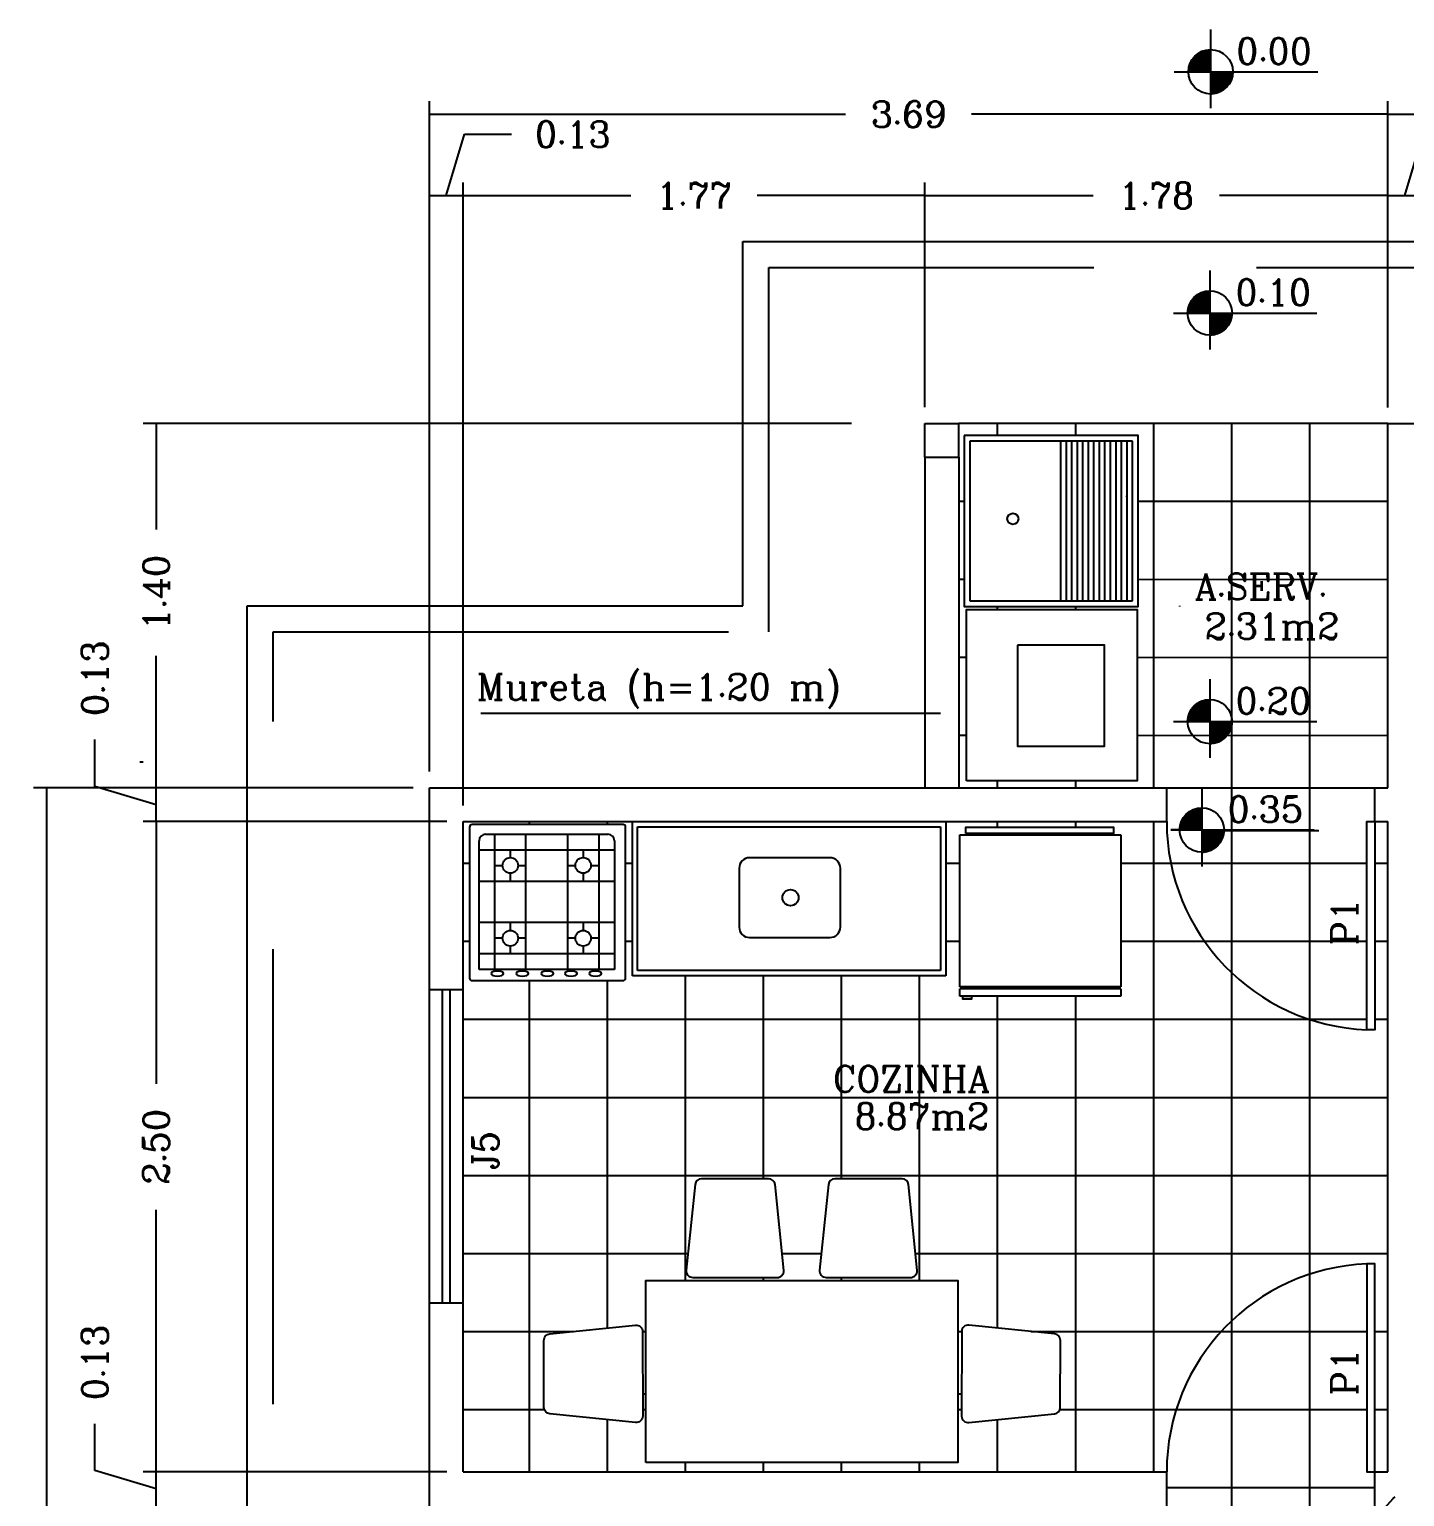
# Model space of a CAD drawing. Extents: x -29 to 75, y 16 to 65.
# Drawn here: x -29.05 to -23.76, y 59.02 to 64.66 of the extents above; entities that cross this region are included whole.
import ezdxf
from ezdxf.enums import TextEntityAlignment as Align

# ---------------------------------------------------------------- set-up
doc = ezdxf.new("R2010")
doc.units = 0
doc.header["$MEASUREMENT"] = 0
doc.linetypes.add('DASHED2', pattern=[0.375, 0.25, -0.125])
doc.layers.get('0').update_dxf_attribs({"linetype": 'CONTINUOUS'})
doc.layers.get('DEFPOINTS').update_dxf_attribs({"linetype": 'CONTINUOUS'})
for name, color, linetype in [('AREA', 244, 'CONTINUOUS'), ('DIM', 244, 'CONTINUOUS'), ('EQUIPAMENTO', 1, 'CONTINUOUS'), ('JANELA', 5, 'CONTINUOUS'), ('PAREDE', 7, 'CONTINUOUS'), ('PISO', 30, 'CONTINUOUS'), ('PORTA', 1, 'CONTINUOUS'), ('PORTA2', 30, 'CONTINUOUS'), ('TELHA', 1, 'CONTINUOUS'), ('TEXTO', 244, 'CONTINUOUS'), ('VISTAL', 30, 'CONTINUOUS'), ('VISTAP', 244, 'CONTINUOUS')]:
    doc.layers.add(name, color=color, linetype=linetype)
doc.styles.add('ROMANC', font='romanc.shx', dxfattribs={"height": 0.1})
doc.dimstyles.new('ROMANC', dxfattribs={"dimtxt": 0.1, "dimasz": 0.18, "dimexe": 0.05, "dimexo": 0.0625, "dimgap": 0.09, "dimtad": 0, "dimzin": 0, "dimdsep": 46, "dimtxsty": 'ROMANC', "dimblk1": 'NONE', "dimblk2": 'NONE', "dimsah": 1, "dimcen": 0.09, "dimclrd": 244, "dimclre": 244, "dimclrt": 244, "dimadec": 0, "dimazin": 0, "dimtfac": 1, "dimtdec": 4, "dimtofl": 0, "dimtmove": 0, "dimatfit": 3, "dimldrblk": 'NONE', "dimfxl": 1, "dimtolj": 1, "dimtzin": 0, "dimarcsym": 0})

# ---------------------------------------------------------------- blocks, each defined once
blk = doc.blocks.new('*D131')
at = {"color": 244, "linetype": 'ByBlock'}
for p, q in [((21.481, 34.3622), (20.021, 34.3622)), ((20.071, 34.3622), (20.071, 31.0946)), ((20.071, 27.3422), (20.071, 30.6098)), ((21.481, 27.3422), (20.021, 27.3422))]:
    blk.add_line(p, q, dxfattribs=at)
at = {"layer": 'DEFPOINTS', "color": 0, "linetype": 'ByBlock'}
for p in [(20.071, 34.3622), (21.5435, 34.3622), (21.5435, 27.3422)]:
    blk.add_point(p, dxfattribs=at)
at = {"color": 244, "linetype": 'ByBlock', "insert": (20.071, 30.8522), "char_height": 0.1, "attachment_point": 5, "rotation": 90, "style": 'ROMANC'}
blk.add_mtext('\\A1;7.02', dxfattribs=at)
blk = doc.blocks.new('_NONE')
at = {"color": 0, "linetype": 'ByBlock'}
blk.add_circle((0, 0), 0.25, dxfattribs=at)
blk = doc.blocks.new('*D108')
at = {"color": 244, "linetype": 'ByBlock'}
for p, q in [((25.2935, 36.6394), (25.364, 36.8744)), ((25.364, 36.8744), (25.544, 36.8744)), ((25.3585, 35.6947), (25.3585, 36.6894)), ((25.2285, 36.6394), (25.2285, 36.6394)), ((25.2285, 36.6394), (25.3585, 36.6394)), ((25.3585, 36.6394), (25.7185, 36.6394))]:
    blk.add_line(p, q, dxfattribs=at)
at = {"layer": 'DEFPOINTS', "color": 0, "linetype": 'ByBlock'}
for p in [(25.3585, 36.6394), (25.2285, 35.7622), (25.3585, 35.6322)]:
    blk.add_point(p, dxfattribs=at)
at = {"color": 244, "linetype": 'ByBlock', "insert": (25.634, 36.8744), "char_height": 0.1, "attachment_point": 4, "style": 'ROMANC'}
blk.add_mtext('\\A1;0.13', dxfattribs=at)
blk = doc.blocks.new('*D104')
at = {"color": 244, "linetype": 'ByBlock'}
for p, q in [((25.2285, 36.9511), (26.9055, 36.9511)), ((29.0435, 36.9511), (27.3664, 36.9511)), ((29.0435, 36.1312), (29.0435, 37.0011))]:
    blk.add_line(p, q, dxfattribs=at)
at = {"layer": 'DEFPOINTS', "color": 0, "linetype": 'ByBlock'}
for p in [(29.0435, 36.9511), (25.2285, 36.0687), (29.0435, 36.0687)]:
    blk.add_point(p, dxfattribs=at)
at = {"color": 244, "linetype": 'ByBlock', "insert": (27.136, 36.9511), "char_height": 0.1, "attachment_point": 5, "style": 'ROMANC'}
blk.add_mtext('\\A1;3.81', dxfattribs=at)
blk = doc.blocks.new('*D112')
at = {"color": 244, "linetype": 'ByBlock'}
for p, q in [((20.4928, 34.3622), (20.4928, 34.7222)), ((20.2578, 34.3677), (20.2578, 34.5477)), ((20.4928, 34.2972), (20.2578, 34.3677)), ((21.481, 34.3622), (20.4428, 34.3622)), ((20.4928, 34.2322), (20.4928, 34.3622)), ((20.4928, 34.2322), (20.4928, 34.2322))]:
    blk.add_line(p, q, dxfattribs=at)
at = {"layer": 'DEFPOINTS', "color": 0, "linetype": 'ByBlock'}
for p in [(20.4928, 34.3622), (21.5435, 34.3622), (21.6735, 34.2322)]:
    blk.add_point(p, dxfattribs=at)
at = {"color": 244, "linetype": 'ByBlock', "insert": (20.2578, 34.6377), "char_height": 0.1, "attachment_point": 4, "rotation": 90, "style": 'ROMANC'}
blk.add_mtext('\\A1;0.13', dxfattribs=at)
blk = doc.blocks.new('*D110')
at = {"color": 244, "linetype": 'ByBlock'}
for p, q in [((21.6085, 36.6394), (21.679, 36.8744)), ((21.679, 36.8744), (21.859, 36.8744)), ((21.5435, 34.4247), (21.5435, 36.6894)), ((21.6735, 34.2947), (21.6735, 36.6894)), ((21.5435, 36.6394), (21.5435, 36.6394)), ((21.5435, 36.6394), (21.6735, 36.6394)), ((21.6735, 36.6394), (22.0335, 36.6394))]:
    blk.add_line(p, q, dxfattribs=at)
at = {"layer": 'DEFPOINTS', "color": 0, "linetype": 'ByBlock'}
for p in [(21.6735, 36.6394), (21.5435, 34.3622), (21.6735, 34.2322)]:
    blk.add_point(p, dxfattribs=at)
at = {"color": 244, "linetype": 'ByBlock', "insert": (21.949, 36.8744), "char_height": 0.1, "attachment_point": 4, "style": 'ROMANC'}
blk.add_mtext('\\A1;0.13', dxfattribs=at)
blk = doc.blocks.new('*D109')
at = {"color": 244, "linetype": 'ByBlock'}
for p, q in [((23.4488, 35.8257), (23.4488, 36.6894)), ((21.6735, 36.6394), (22.3187, 36.6394)), ((23.4488, 36.6394), (22.8035, 36.6394))]:
    blk.add_line(p, q, dxfattribs=at)
at = {"layer": 'DEFPOINTS', "color": 0, "linetype": 'ByBlock'}
for p in [(23.4488, 36.6394), (23.4488, 35.7632), (21.6735, 34.2322)]:
    blk.add_point(p, dxfattribs=at)
at = {"color": 244, "linetype": 'ByBlock', "insert": (22.5611, 36.6394), "char_height": 0.1, "attachment_point": 5, "style": 'ROMANC'}
blk.add_mtext('\\A1;{1.77}', dxfattribs=at)
blk = doc.blocks.new('*D96')
at = {"color": 244, "linetype": 'ByBlock'}
for p, q in [((21.611, 34.2322), (20.4428, 34.2322)), ((20.4928, 34.2322), (20.4928, 33.2245)), ((20.4928, 31.7321), (20.4928, 32.7398))]:
    blk.add_line(p, q, dxfattribs=at)
at = {"layer": 'DEFPOINTS', "color": 0, "linetype": 'ByBlock'}
for p in [(20.4928, 34.2322), (21.6735, 34.2322), (21.6735, 31.7321)]:
    blk.add_point(p, dxfattribs=at)
at = {"color": 244, "linetype": 'ByBlock', "insert": (20.4928, 32.9821), "char_height": 0.1, "attachment_point": 5, "rotation": 90, "style": 'ROMANC'}
blk.add_mtext('\\A1;2.50', dxfattribs=at)
blk = doc.blocks.new('*D99')
at = {"color": 244, "linetype": 'ByBlock'}
for p, q in [((20.4928, 31.7321), (20.4928, 32.0921)), ((20.2578, 31.7376), (20.2578, 31.9176)), ((20.4928, 31.6671), (20.2578, 31.7376)), ((21.611, 31.7321), (20.4428, 31.7321)), ((20.4928, 31.6021), (20.4928, 31.7321)), ((20.4928, 31.6021), (20.4928, 31.6021))]:
    blk.add_line(p, q, dxfattribs=at)
at = {"layer": 'DEFPOINTS', "color": 0, "linetype": 'ByBlock'}
for p in [(20.4928, 31.7321), (21.6735, 31.7321), (21.6735, 31.6021)]:
    blk.add_point(p, dxfattribs=at)
at = {"color": 244, "linetype": 'ByBlock', "insert": (20.2578, 32.0076), "char_height": 0.1, "attachment_point": 4, "rotation": 90, "style": 'ROMANC'}
blk.add_mtext('\\A1;0.13', dxfattribs=at)
blk = doc.blocks.new('*X0')
at = {"color": 0, "linetype": 'Continuous'}
for p, q in [((217.2096, -877.8211), (217.2942, -877.7365)), ((217.2096, -877.8193), (217.2924, -877.7365)), ((217.2097, -877.8174), (217.2906, -877.7366)), ((217.2098, -877.8156), (217.2887, -877.7367)), ((217.21, -877.8136), (217.2867, -877.7369)), ((217.2102, -877.8116), (217.2848, -877.7371)), ((217.2105, -877.8219), (217.295, -877.7374)), ((217.2105, -877.8096), (217.2827, -877.7374)), ((217.2108, -877.8075), (217.2806, -877.7377)), ((217.2112, -877.8053), (217.2785, -877.7381)), ((217.2117, -877.8031), (217.2762, -877.7386)), ((217.2122, -877.8008), (217.2739, -877.7391)), ((217.2123, -877.8219), (217.295, -877.7392)), ((217.2129, -877.7983), (217.2715, -877.7398)), ((217.2137, -877.7958), (217.2689, -877.7405)), ((217.2141, -877.8219), (217.295, -877.741)), ((217.2146, -877.7931), (217.2662, -877.7415)), ((217.2157, -877.7903), (217.2634, -877.7425)), ((217.2158, -877.8219), (217.295, -877.7427)), ((217.2169, -877.7872), (217.2603, -877.7438)), ((217.2176, -877.8219), (217.295, -877.7445)), ((217.2185, -877.7839), (217.257, -877.7454)), ((217.2194, -877.8219), (217.295, -877.7463)), ((217.2205, -877.7801), (217.2533, -877.7474)), ((217.2211, -877.8219), (217.295, -877.748)), ((217.2229, -877.8219), (217.295, -877.7498)), ((217.2231, -877.7757), (217.2488, -877.75)), ((217.2247, -877.8219), (217.295, -877.7516)), ((217.2265, -877.8219), (217.295, -877.7533)), ((217.2274, -877.7697), (217.2428, -877.7542)), ((217.2282, -877.8219), (217.295, -877.7551)), ((217.23, -877.8219), (217.295, -877.7569)), ((217.2318, -877.8219), (217.295, -877.7586)), ((217.2335, -877.8219), (217.295, -877.7604)), ((217.2353, -877.8219), (217.295, -877.7622)), ((217.2371, -877.8219), (217.295, -877.7639)), ((217.2388, -877.8219), (217.295, -877.7657)), ((217.2406, -877.8219), (217.295, -877.7675)), ((217.2424, -877.8219), (217.295, -877.7692)), ((217.2441, -877.8219), (217.295, -877.771)), ((217.2459, -877.8219), (217.295, -877.7728)), ((217.2477, -877.8219), (217.295, -877.7745)), ((217.2494, -877.8219), (217.295, -877.7763)), ((217.2512, -877.8219), (217.295, -877.7781)), ((217.253, -877.8219), (217.295, -877.7798)), ((217.2547, -877.8219), (217.295, -877.7816)), ((217.2565, -877.8219), (217.295, -877.7834)), ((217.2583, -877.8219), (217.295, -877.7851)), ((217.26, -877.8219), (217.295, -877.7869)), ((217.2618, -877.8219), (217.295, -877.7887)), ((217.2636, -877.8219), (217.295, -877.7905)), ((217.2653, -877.8219), (217.295, -877.7922)), ((217.2671, -877.8219), (217.295, -877.794)), ((217.2689, -877.8219), (217.295, -877.7958)), ((217.2706, -877.8219), (217.295, -877.7975)), ((217.2724, -877.8219), (217.295, -877.7993)), ((217.2742, -877.8219), (217.295, -877.8011)), ((217.276, -877.8219), (217.295, -877.8028)), ((217.2777, -877.8219), (217.295, -877.8046)), ((217.2795, -877.8219), (217.295, -877.8064)), ((217.2813, -877.8219), (217.295, -877.8081)), ((217.283, -877.8219), (217.295, -877.8099)), ((217.2848, -877.8219), (217.295, -877.8117)), ((217.2866, -877.8219), (217.295, -877.8134)), ((217.2883, -877.8219), (217.295, -877.8152)), ((217.2901, -877.8219), (217.295, -877.817)), ((217.2919, -877.8219), (217.295, -877.8187)), ((217.2936, -877.8219), (217.295, -877.8205)), ((217.295, -877.8223), (217.2954, -877.8219)), ((217.295, -877.824), (217.2972, -877.8219)), ((217.295, -877.8258), (217.2989, -877.8219)), ((217.295, -877.8276), (217.3007, -877.8219)), ((217.295, -877.8293), (217.3025, -877.8219)), ((217.295, -877.8311), (217.3042, -877.8219)), ((217.295, -877.8329), (217.306, -877.8219)), ((217.295, -877.8346), (217.3078, -877.8219)), ((217.295, -877.8364), (217.3095, -877.8219)), ((217.295, -877.8382), (217.3113, -877.8219)), ((217.295, -877.8399), (217.3131, -877.8219)), ((217.295, -877.8417), (217.3148, -877.8219)), ((217.295, -877.8435), (217.3166, -877.8219)), ((217.295, -877.8453), (217.3184, -877.8219)), ((217.295, -877.847), (217.3201, -877.8219)), ((217.295, -877.8488), (217.3219, -877.8219)), ((217.295, -877.8506), (217.3237, -877.8219)), ((217.295, -877.8523), (217.3254, -877.8219)), ((217.295, -877.8541), (217.3272, -877.8219)), ((217.295, -877.8559), (217.329, -877.8219)), ((217.295, -877.8576), (217.3308, -877.8219)), ((217.295, -877.8594), (217.3325, -877.8219)), ((217.295, -877.8612), (217.3343, -877.8219)), ((217.295, -877.8629), (217.3361, -877.8219)), ((217.295, -877.8647), (217.3378, -877.8219)), ((217.295, -877.8665), (217.3396, -877.8219)), ((217.295, -877.8682), (217.3414, -877.8219)), ((217.295, -877.87), (217.3431, -877.8219)), ((217.295, -877.8718), (217.3449, -877.8219)), ((217.295, -877.8735), (217.3467, -877.8219)), ((217.295, -877.8753), (217.3484, -877.8219)), ((217.295, -877.8771), (217.3502, -877.8219)), ((217.295, -877.8788), (217.352, -877.8219)), ((217.295, -877.8806), (217.3537, -877.8219)), ((217.295, -877.8824), (217.3555, -877.8219)), ((217.295, -877.8841), (217.3573, -877.8219)), ((217.295, -877.8859), (217.359, -877.8219)), ((217.295, -877.8877), (217.3608, -877.8219)), ((217.295, -877.8894), (217.3626, -877.8219)), ((217.295, -877.8912), (217.3643, -877.8219)), ((217.295, -877.893), (217.3661, -877.8219)), ((217.295, -877.8948), (217.3679, -877.8219)), ((217.295, -877.8965), (217.3696, -877.8219)), ((217.295, -877.8983), (217.3714, -877.8219)), ((217.295, -877.9001), (217.3732, -877.8219)), ((217.295, -877.9018), (217.3749, -877.8219)), ((217.295, -877.9036), (217.3767, -877.8219)), ((217.295, -877.9054), (217.3785, -877.8219)), ((217.295, -877.9071), (217.3802, -877.8219)), ((217.2966, -877.9073), (217.3805, -877.8235)), ((217.2984, -877.9073), (217.3804, -877.8253)), ((217.3003, -877.9072), (217.3803, -877.8271)), ((217.3022, -877.9071), (217.3802, -877.8291)), ((217.3041, -877.9069), (217.38, -877.831)), ((217.3061, -877.9066), (217.3798, -877.833)), ((217.3082, -877.9063), (217.3795, -877.8351)), ((217.3103, -877.906), (217.3791, -877.8372)), ((217.3125, -877.9055), (217.3787, -877.8394)), ((217.3148, -877.905), (217.3782, -877.8417)), ((217.3172, -877.9044), (217.3776, -877.844)), ((217.3196, -877.9037), (217.3769, -877.8465)), ((217.3222, -877.9029), (217.376, -877.8491)), ((217.325, -877.9019), (217.3751, -877.8518)), ((217.3279, -877.9008), (217.3739, -877.8548)), ((217.3311, -877.8994), (217.3725, -877.8579)), ((217.3345, -877.8977), (217.3708, -877.8614)), ((217.3385, -877.8955), (217.3686, -877.8654)), ((217.3434, -877.8923), (217.3655, -877.8703)), ((217.3513, -877.8862), (217.3593, -877.8782))]:
    blk.add_line(p, q, dxfattribs=at)
blk = doc.blocks.new('*D111')
at = {"color": 244, "linetype": 'ByBlock'}
for p, q in [((21.5435, 34.7312), (21.5435, 37.0011)), ((21.5435, 36.9511), (23.1436, 36.9511)), ((25.2285, 36.9511), (23.6283, 36.9511)), ((25.2285, 36.1312), (25.2285, 37.0011))]:
    blk.add_line(p, q, dxfattribs=at)
at = {"layer": 'DEFPOINTS', "color": 0, "linetype": 'ByBlock'}
for p in [(25.2285, 36.9511), (25.2285, 36.0687), (21.5435, 34.6687)]:
    blk.add_point(p, dxfattribs=at)
at = {"color": 244, "linetype": 'ByBlock', "insert": (23.386, 36.9511), "char_height": 0.1, "attachment_point": 5, "style": 'ROMANC'}
blk.add_mtext('\\A1;3.69', dxfattribs=at)
blk = doc.blocks.new('*D107')
at = {"color": 244, "linetype": 'ByBlock'}
for p, q in [((23.166, 35.7622), (20.4426, 35.7622)), ((20.4926, 35.7622), (20.4926, 35.3546)), ((20.4926, 34.4622), (20.4926, 34.8698)), ((20.4303, 34.4622), (20.4426, 34.4622))]:
    blk.add_line(p, q, dxfattribs=at)
at = {"layer": 'DEFPOINTS', "color": 0, "linetype": 'ByBlock'}
for p in [(20.4926, 35.7622), (23.2285, 35.7622), (20.4928, 34.4622)]:
    blk.add_point(p, dxfattribs=at)
at = {"color": 244, "linetype": 'ByBlock', "insert": (20.4926, 35.1122), "char_height": 0.1, "attachment_point": 5, "rotation": 90, "style": 'ROMANC'}
blk.add_mtext('\\A1;{1.40}', dxfattribs=at)
blk = doc.blocks.new('*D113')
at = {"color": 244, "linetype": 'ByBlock'}
for p, q in [((25.2285, 35.8247), (25.2285, 36.6894)), ((23.4488, 36.6394), (24.0962, 36.6394)), ((25.2285, 36.6394), (24.581, 36.6394))]:
    blk.add_line(p, q, dxfattribs=at)
at = {"layer": 'DEFPOINTS', "color": 0, "linetype": 'ByBlock'}
for p in [(25.2285, 36.6394), (23.4488, 35.7632), (25.2285, 35.7622)]:
    blk.add_point(p, dxfattribs=at)
at = {"color": 244, "linetype": 'ByBlock', "insert": (24.3386, 36.6394), "char_height": 0.1, "attachment_point": 5, "style": 'ROMANC'}
blk.add_mtext('\\A1;1.78', dxfattribs=at)

msp = doc.modelspace()

# ---------------------------------------------------------------- linework, layer by layer
at = {"layer": 'EQUIPAMENTO', "color": 1, "linetype": 'Continuous'}
for p, q in [((-24.8041, 63.0771), (-25.43, 63.0771)), ((-25.43, 63.0771), (-25.43, 62.4632)), ((-25.0797, 62.4632), (-25.0797, 63.0771)), ((-25.0585, 62.4632), (-25.0585, 63.0771)), ((-25.0373, 62.4632), (-25.0373, 63.0771)), ((-25.0161, 62.4632), (-25.0161, 63.0771)), ((-24.9949, 62.4632), (-24.9949, 63.0771)), ((-24.9737, 62.4632), (-24.9737, 63.0771)), ((-24.9525, 62.4632), (-24.9525, 63.0771)), ((-24.9313, 62.4632), (-24.9313, 63.0771)), ((-24.9101, 62.4632), (-24.9101, 63.0771)), ((-24.8889, 62.4632), (-24.8889, 63.0771)), ((-24.8677, 62.4632), (-24.8677, 63.0771)), ((-24.8465, 62.4632), (-24.8465, 63.0771)), ((-24.8253, 62.4632), (-24.8253, 63.0771)), ((-24.8041, 62.4632), (-24.8041, 63.0771)), ((-25.43, 62.4632), (-24.8041, 62.4632)), ((-26.7272, 61.0215), (-26.7272, 61.6145)), ((-25.5224, 61.6145), (-25.5224, 61.0215)), ((-27.3165, 61.046), (-27.3165, 61.541)), ((-27.2915, 61.566), (-26.8215, 61.566)), ((-27.2565, 61.046), (-27.2565, 61.566)), ((-27.1365, 61.046), (-27.1365, 61.566)), ((-26.9765, 61.566), (-26.9765, 61.046)), ((-26.8565, 61.566), (-26.8565, 61.046)), ((-26.7965, 61.541), (-26.7965, 61.046)), ((-26.7072, 61.5943), (-25.5424, 61.5943)), ((-26.7072, 61.0415), (-26.7072, 61.5943)), ((-25.5424, 61.5943), (-25.5424, 61.0415)), ((-25.4686, 60.9791), (-25.4686, 61.564)), ((-25.4686, 61.564), (-24.8486, 61.564)), ((-24.8486, 61.564), (-24.8486, 60.9791)), ((-27.3165, 61.506), (-26.7965, 61.506)), ((-27.1965, 61.476), (-27.1965, 61.506)), ((-26.9165, 61.506), (-26.9165, 61.476)), ((-27.2565, 61.446), (-27.2265, 61.446)), ((-27.1665, 61.446), (-27.1365, 61.446)), ((-26.9765, 61.446), (-26.9465, 61.446)), ((-26.8865, 61.446), (-26.8565, 61.446)), ((-27.3165, 61.386), (-26.7965, 61.386)), ((-27.1965, 61.386), (-27.1965, 61.416)), ((-26.9165, 61.416), (-26.9165, 61.386)), ((-26.7965, 61.226), (-27.3165, 61.226)), ((-27.1965, 61.196), (-27.1965, 61.226)), ((-26.9165, 61.226), (-26.9165, 61.196)), ((-27.2265, 61.166), (-27.2565, 61.166)), ((-27.1365, 61.166), (-27.1665, 61.166)), ((-26.9465, 61.166), (-26.9765, 61.166)), ((-26.8565, 61.166), (-26.8865, 61.166)), ((-26.7965, 61.106), (-27.3165, 61.106)), ((-27.1965, 61.106), (-27.1965, 61.136)), ((-26.9165, 61.136), (-26.9165, 61.106)), ((-26.7965, 61.046), (-27.3165, 61.046)), ((-25.5424, 61.0415), (-26.7072, 61.0415)), ((-25.5224, 61.0215), (-26.7272, 61.0215)), ((-24.8486, 60.9791), (-25.4686, 60.9791)), ((-25.464, 60.9716), (-25.464, 60.9791)), ((-24.8531, 60.9716), (-24.8531, 60.9791)), ((-24.8486, 60.9716), (-25.4686, 60.9716)), ((-25.4686, 60.944), (-25.4686, 60.9716)), ((-24.8486, 60.944), (-25.4686, 60.944)), ((-24.8486, 60.9716), (-24.8486, 60.944))]:
    msp.add_line(p, q, dxfattribs=at)
for points in [[(-25.4512, 63.0983), (-25.4512, 62.442), (-24.7829, 62.442), (-24.7829, 63.0983)], [(-25.4445, 61.5685), (-25.4445, 61.5936), (-24.8768, 61.5936), (-24.8768, 61.5685)], [(-25.4582, 60.9418), (-25.4582, 60.9338), (-25.4223, 60.9338), (-25.4223, 60.9418)]]:
    msp.add_lwpolyline(points, close=True, dxfattribs=at)
for points in [[(-27.3533, 61.5932), (-27.3533, 61.0132, 0.414214), (-27.3433, 61.0032), (-26.7633, 61.0032, 0.414214), (-26.7533, 61.0132), (-26.7533, 61.5932, 0.414214), (-26.7633, 61.6032), (-27.3433, 61.6032, 0.414214)], [(-25.9276, 61.209), (-25.9276, 61.4354, 0.414214), (-25.9676, 61.4754), (-26.2765, 61.4754, 0.414214), (-26.3165, 61.4354), (-26.3165, 61.209, 0.414214), (-26.2765, 61.169), (-25.9676, 61.169, 0.414214)], [(-26.1786, 60.2189, 0.38654), (-26.2034, 60.2415), (-26.4615, 60.2417, 0.38654), (-26.4864, 60.2191), (-26.5202, 59.8897, 0.442439), (-26.4953, 59.8623), (-26.1703, 59.862, 0.442439), (-26.1454, 59.8894)], [(-25.6655, 60.2189, 0.38654), (-25.6904, 60.2415), (-25.9485, 60.2417, 0.38654), (-25.9734, 60.2191), (-26.0072, 59.8897, 0.442439), (-25.9823, 59.8623), (-25.6573, 59.862, 0.442439), (-25.6324, 59.8894)], [(-27.0445, 59.3373, -0.38654), (-27.0671, 59.3621), (-27.0674, 59.6203, -0.38654), (-27.0448, 59.6452), (-26.7153, 59.6789, -0.442439), (-26.6879, 59.654), (-26.6876, 59.329, -0.442439), (-26.715, 59.3041)], [(-25.1045, 59.3373, 0.38654), (-25.0818, 59.3621), (-25.0816, 59.6203, 0.38654), (-25.1042, 59.6452), (-25.4336, 59.6789, 0.442439), (-25.461, 59.654), (-25.4613, 59.329, 0.442439), (-25.4339, 59.3041)]]:
    msp.add_lwpolyline(points, format="xyb", close=True, dxfattribs=at)
at = {"layer": 'EQUIPAMENTO', "linetype": 'Continuous'}
msp.add_lwpolyline([(-26.6759, 59.1504), (-26.6759, 59.8504), (-25.4759, 59.8504), (-25.4759, 59.1504)], close=True, dxfattribs=at)
at = {"layer": 'EQUIPAMENTO', "color": 1, "linetype": 'Continuous'}
for centre, radius in [((-25.2644, 62.7785), 0.0214), ((-27.1965, 61.446), 0.03), ((-26.9165, 61.446), 0.03), ((-26.1193, 61.3222), 0.031), ((-27.1965, 61.166), 0.03), ((-26.9165, 61.166), 0.03)]:
    msp.add_circle(centre, radius, dxfattribs=at)
for centre, start, end in [((-27.2915, 61.541), 90, 180), ((-26.8215, 61.541), 0, 90)]:
    msp.add_arc(centre, 0.025, start, end, dxfattribs=at)
at = {"layer": 'EQUIPAMENTO', "color": 1, "linetype": 'Continuous', "extrusion": (0, 0, -1)}
for centre in [(-27.2463, 61.0302), (-27.1503, 61.0302), (-27.0542, 61.0302), (-26.963, 61.0302), (-26.8694, 61.0302)]:
    msp.add_ellipse(centre, major_axis=(-0.024, 0), ratio=0.400522, dxfattribs=at)
at = {"layer": 'JANELA', "color": 244, "linetype": 'Continuous'}
for p, q in [((-27.5078, 59.7643), (-27.5078, 60.9695)), ((-27.3778, 59.7643), (-27.3778, 60.9695))]:
    msp.add_line(p, q, dxfattribs=at)
at = {"layer": 'JANELA', "color": 5, "linetype": 'Continuous'}
for p, q in [((-27.4578, 59.7643), (-27.4578, 60.9695)), ((-27.4278, 59.7643), (-27.4278, 60.9695))]:
    msp.add_line(p, q, dxfattribs=at)
at = {"layer": 'PAREDE', "color": 30, "linetype": 'DASHED2', "ltscale": 5}
msp.add_line((-26.2025, 63.7445), (-19.4078, 63.7445), dxfattribs=at)
at = {"layer": 'PAREDE', "linetype": 'Continuous'}
for p, q in [((-25.6025, 63.1454), (-25.4725, 63.1454)), ((-25.6025, 63.0154), (-25.6025, 63.1454)), ((-25.4725, 63.0154), (-25.4725, 63.1454)), ((-25.6025, 63.0154), (-25.4725, 63.0154))]:
    msp.add_line(p, q, dxfattribs=at)
at = {"layer": 'PAREDE'}
for p, q in [((-23.8228, 63.1445), (-20.0078, 63.1445)), ((-23.8228, 61.7445), (-23.8228, 63.1445)), ((-27.5078, 60.9695), (-27.5078, 61.7445)), ((-27.5078, 61.7445), (-24.6728, 61.7445)), ((-24.6728, 61.6145), (-24.6728, 61.7445)), ((-23.8728, 61.6145), (-23.8728, 61.7445)), ((-23.8728, 61.7445), (-23.8228, 61.7445)), ((-27.3778, 61.6145), (-24.6728, 61.6145)), ((-27.3778, 60.9695), (-27.3778, 61.6145)), ((-23.8728, 61.6145), (-23.8228, 61.6145)), ((-23.8228, 59.1143), (-23.8228, 61.6145)), ((-27.5078, 60.9695), (-27.3778, 60.9695)), ((-27.5078, 58.3843), (-27.5078, 59.7643)), ((-27.5078, 59.7643), (-27.3778, 59.7643)), ((-27.3778, 59.1143), (-27.3778, 59.7643)), ((-27.3778, 59.1143), (-24.6728, 59.1143)), ((-24.6728, 58.9843), (-24.6728, 59.1143)), ((-23.8728, 58.9843), (-23.8728, 59.1143)), ((-23.8728, 59.1143), (-23.8228, 59.1143))]:
    msp.add_line(p, q, dxfattribs=at)
at = {"layer": 'PAREDE', "color": 1, "linetype": 'Continuous'}
for points in [[(-25.4423, 61.7713), (-25.4423, 62.4302), (-24.7869, 62.4302), (-24.7869, 61.7713)], [(-25.2461, 62.2926), (-25.2461, 61.9047), (-24.9122, 61.9047), (-24.9122, 62.2926)]]:
    msp.add_lwpolyline(points, close=True, dxfattribs=at)
at = {"layer": 'PISO'}
for p, q in [((-25.3228, 63.0983), (-25.3228, 63.145)), ((-25.0228, 63.0983), (-25.0228, 63.145)), ((-24.7228, 61.7445), (-24.7228, 63.145)), ((-24.4228, 54.7245), (-24.4228, 63.1448)), ((-24.1228, 54.7245), (-24.1228, 63.1447)), ((-24.8262, 62.863), (-24.8262, 62.8666)), ((-25.3228, 62.4302), (-25.3228, 62.442)), ((-25.0228, 62.4302), (-25.0228, 62.442)), ((-24.6228, 62.4411), (-24.6228, 62.4445)), ((-24.4228, 62.4411), (-24.4228, 62.4445)), ((-25.3228, 61.7445), (-25.3228, 61.7713)), ((-25.0228, 61.7445), (-25.0228, 61.7713)), ((-27.1228, 61.6032), (-27.1228, 61.6143)), ((-26.8228, 61.6032), (-26.8228, 61.6143)), ((-25.3228, 61.5936), (-25.3228, 61.6143)), ((-25.0228, 61.5936), (-25.0228, 61.6143)), ((-24.7228, 59.1143), (-24.7228, 61.6145)), ((-27.1228, 59.1143), (-27.1228, 61.0032)), ((-26.8228, 59.6679), (-26.8228, 61.0032)), ((-26.5228, 59.8504), (-26.5228, 61.0215)), ((-26.2228, 60.2415), (-26.2228, 61.0215)), ((-25.9228, 60.2417), (-25.9228, 61.0215)), ((-25.6228, 59.8504), (-25.6228, 61.0215)), ((-25.3228, 59.6675), (-25.3228, 60.944)), ((-25.0228, 59.1143), (-25.0228, 60.944)), ((-26.2228, 59.8504), (-26.2228, 59.8621)), ((-25.9228, 59.8504), (-25.9228, 59.8623)), ((-26.6877, 59.4143), (-26.6759, 59.4143)), ((-25.4759, 59.4143), (-25.4612, 59.4143)), ((-26.8228, 59.1143), (-26.8228, 59.315)), ((-25.3228, 59.1143), (-25.3228, 59.3153)), ((-26.5228, 59.1143), (-26.5228, 59.1504)), ((-26.2228, 59.1143), (-26.2228, 59.1504)), ((-25.9228, 59.1143), (-25.9228, 59.1504)), ((-25.6228, 59.1143), (-25.6228, 59.1504))]:
    msp.add_line(p, q, dxfattribs=at)
at = {"layer": 'PISO', "linetype": 'Continuous'}
for p, q in [((-25.4512, 62.8454), (-25.4727, 62.8454)), ((-23.823, 62.8445), (-24.7829, 62.845)), ((-25.4512, 62.5454), (-25.4729, 62.5454)), ((-23.8232, 62.5445), (-24.7829, 62.545)), ((-25.4423, 62.2454), (-25.473, 62.2454)), ((-23.8233, 62.2445), (-24.7869, 62.245)), ((-25.4423, 61.9454), (-25.4732, 61.9454)), ((-23.8235, 61.9445), (-24.7869, 61.945)), ((-24.6231, 61.5823), (-24.6566, 61.5823)), ((-24.4522, 61.5799), (-24.0882, 61.5799)), ((-27.3778, 61.4545), (-27.3533, 61.4545)), ((-26.7533, 61.4545), (-26.7272, 61.4545)), ((-25.5224, 61.4545), (-25.4686, 61.4545)), ((-24.8486, 61.4545), (-23.9028, 61.4545)), ((-23.8728, 61.4545), (-23.8228, 61.4545)), ((-27.3778, 61.1545), (-27.3533, 61.1545)), ((-26.7533, 61.1545), (-26.7272, 61.1545)), ((-25.5224, 61.1545), (-25.4686, 61.1545)), ((-24.8486, 61.1545), (-23.9028, 61.1545)), ((-23.8728, 61.1545), (-23.8228, 61.1545)), ((-27.3778, 60.8545), (-23.9028, 60.8545)), ((-23.8728, 60.8545), (-23.8228, 60.8545)), ((-27.3778, 60.5545), (-23.8228, 60.5545)), ((-27.3778, 60.2545), (-23.8228, 60.2545)), ((-27.3778, 59.9545), (-26.5135, 59.9545)), ((-26.152, 59.9545), (-26.0005, 59.9545)), ((-25.6389, 59.9545), (-23.8228, 59.9545)), ((-27.3778, 59.6545), (-26.9536, 59.6545)), ((-26.6879, 59.6545), (-26.6759, 59.6545)), ((-25.4759, 59.6545), (-25.461, 59.6545)), ((-25.1953, 59.6545), (-23.9028, 59.6545)), ((-23.8728, 59.6545), (-23.8228, 59.6545)), ((-27.3778, 59.3545), (-27.0659, 59.3545)), ((-26.6877, 59.3545), (-26.6759, 59.3545)), ((-25.4759, 59.3545), (-25.4613, 59.3545)), ((-25.083, 59.3545), (-23.9028, 59.3545)), ((-23.8728, 59.3545), (-23.8228, 59.3545)), ((-24.6728, 59.0545), (-23.8728, 59.0545))]:
    msp.add_line(p, q, dxfattribs=at)
at = {"layer": 'PORTA'}
for points in [[(-23.8728, 61.6145), (-23.8728, 60.8145), (-23.9028, 60.8145), (-23.9028, 61.6145)], [(-23.9028, 59.9143), (-23.9028, 59.1143), (-23.8728, 59.1143), (-23.8728, 59.9143)]]:
    msp.add_lwpolyline(points, close=True, dxfattribs=at)
at = {"layer": 'PORTA2'}
for centre, start, end in [((-23.8722, 61.6145), 180, 267.8106), ((-23.8722, 59.1143), 92.1894, 180)]:
    msp.add_arc(centre, 0.8006, start, end, dxfattribs=at)
at = {"layer": 'TELHA', "color": 30, "linetype": 'DASHED2', "ltscale": 50000}
msp.add_line((-26.2025, 62.3445), (-26.2025, 63.7445), dxfattribs=at)
at = {"layer": 'TELHA', "color": 30, "linetype": 'DASHED2', "ltscale": 7}
for p, q in [((-28.1078, 54.1245), (-28.1078, 62.3445)), ((-28.1078, 62.3445), (-26.2025, 62.3445))]:
    msp.add_line(p, q, dxfattribs=at)
at = {"layer": 'TEXTO', "color": 1, "linetype": 'Continuous'}
for p, q in [((-24.5039, 64.66), (-24.5039, 64.3571)), ((-24.6438, 64.4969), (-24.0917, 64.4969)), ((-24.507, 63.7327), (-24.507, 63.4297)), ((-24.647, 63.5695), (-24.0949, 63.5695)), ((-24.507, 62.1622), (-24.507, 61.8593)), ((-24.647, 61.9991), (-24.0949, 61.9991)), ((-24.5376, 61.7454), (-24.5376, 61.4424)), ((-24.6573, 61.5823), (-24.1052, 61.5823))]:
    msp.add_line(p, q, dxfattribs=at)
for centre in [(-24.5039, 64.4969), (-24.507, 63.5695), (-24.507, 61.9991), (-24.5376, 61.5823)]:
    msp.add_circle(centre, 0.0854, dxfattribs=at)
at = {"layer": 'VISTAL', "linetype": 'Continuous'}
msp.add_line((-27.31, 62.0314), (-25.5426, 62.0314), dxfattribs=at)
at = {"layer": 'VISTAP', "color": 244, "linetype": 'Continuous', "ltscale": 5}
msp.add_line((-26.3025, 63.8445), (-19.3078, 63.8445), dxfattribs=at)
at = {"layer": 'VISTAP', "color": 244, "linetype": 'Continuous', "ltscale": 50000}
msp.add_line((-26.3025, 62.4445), (-26.3025, 63.8445), dxfattribs=at)
at = {"layer": 'VISTAP', "color": 244, "linetype": 'Continuous'}
for p, q in [((-23.8228, 63.1445), (-25.4725, 63.1454)), ((-25.6025, 63.0154), (-25.6025, 61.7445)), ((-25.4725, 63.0154), (-25.4725, 61.7445))]:
    msp.add_line(p, q, dxfattribs=at)
at = {"layer": 'VISTAP', "color": 244, "linetype": 'Continuous', "ltscale": 7}
for p, q in [((-28.2078, 54.0245), (-28.2078, 62.4445)), ((-28.2078, 62.4445), (-26.3025, 62.4445))]:
    msp.add_line(p, q, dxfattribs=at)
at = {"layer": 'VISTAP'}
msp.add_line((-24.6728, 61.7445), (-23.8728, 61.7445), dxfattribs=at)
at = {"layer": 'VISTAP', "linetype": 'DASHED2', "ltscale": 0.3}
msp.add_circle((-23.3176, 58.5274), 0.685, dxfattribs=at)

# ---------------------------------------------------------------- block references
at = {"layer": 'TEXTO', "color": 1, "linetype": 'Continuous'}
for p in [(-241.7989, 942.3188), (-241.8021, 941.3914), (-241.8021, 939.821), (-241.8327, 939.4034)]:
    msp.add_blockref('*X0', p, dxfattribs=at)

# ---------------------------------------------------------------- texts
at = {"layer": 'AREA', "style": 'ROMANC'}
for s, p in [('2.31m2', (-24.2681, 62.3661)), ('8.87m2', (-25.6145, 60.4826))]:
    msp.add_text(s, height=0.1, dxfattribs=at).set_placement(p, align=Align.MIDDLE)
at = {"layer": 'TEXTO', "color": 1, "linetype": 'Continuous', "style": 'ROMANC'}
for s, p in [('0.00', (-24.4057, 64.5266)), ('0.10', (-24.4089, 63.5992)), ('0.20', (-24.4089, 62.0287)), ('0.35', (-24.4394, 61.6119))]:
    msp.add_text(s, height=0.1, dxfattribs=at).set_placement(p)
at = {"layer": 'TEXTO', "color": 244, "linetype": 'Continuous', "style": 'ROMANC'}
for s, p in [('A.SERV.', (-24.5655, 62.4679)), ('Mureta (h=1.20 m)', (-27.3259, 62.0829)), ('COZINHA', (-25.9571, 60.5752))]:
    msp.add_text(s, height=0.1, dxfattribs=at).set_placement(p)
for s, p in [('P1', (-23.9894, 61.2282)), ('J5', (-27.2918, 60.3505)), ('P1', (-23.9894, 59.4987))]:
    msp.add_text(s, height=0.1, rotation=90, dxfattribs=at).set_placement(p, align=Align.MIDDLE)

# ---------------------------------------------------------------- dimensions: what is measured, and where the dimension line sits
at = {"layer": 'DIM', "linetype": 'Continuous'}
dim = msp.add_linear_dim(base=(-23.8228340614, 64.3333794117), p1=(-27.5078340614, 62.0509935422), p2=(-23.8228340614, 63.4509935422), dimstyle='ROMANC', dxfattribs=at)
dim.commit()
dim.dimension.update_dxf_attribs({"geometry": '*D111', "text_midpoint": (-25.6653340614, 64.3333794117), "insert": (-49.0513023674, 27.3822725782)})
for base, p1, p2, override, picture, middle, set_off in [((-20.0078340614, 64.3333794117), (-23.8228340614, 63.4509935422), (-20.0078340614, 63.4509935422), {"dimse1": 1, "dimtmove": 1}, '*D104', (-21.9153340614, 64.3333794117), (-49.0513023674, 27.3822725782)), ((-27.3778, 64.0217), (-27.5078, 61.7445), (-27.3778, 61.6145), {"dimtmove": 1}, '*D110', (-27.1023, 64.2567), (-49.0513, 27.3823)), ((-23.6928, 64.0217), (-23.8228, 63.1445), (-23.6928, 63.0145), {"dimse1": 1, "dimtmove": 1}, '*D108', (-23.4173, 64.2567), (-49.0513, 27.3823)), ((-23.8228, 64.0217), (-25.6025, 63.1454), (-23.8228, 63.1445), {"dimse1": 1, "dimtmove": 1}, '*D113', (-24.7127, 64.0217), (-49.0513, 27.3823))]:
    dim = msp.add_linear_dim(base=base, p1=p1, p2=p2, dimstyle='ROMANC', override=override, dxfattribs=at)
    dim.commit()
    dim.dimension.update_dxf_attribs({"geometry": picture, "text_midpoint": middle, "insert": set_off})
dim = msp.add_linear_dim(base=(-25.6025, 64.0217), p1=(-27.3778, 61.6145), p2=(-25.6025, 63.1454), text='{1.77}', dimstyle='ROMANC', override={"dimse1": 1, "dimtmove": 1}, dxfattribs=at)
dim.commit()
dim.dimension.update_dxf_attribs({"geometry": '*D109', "text_midpoint": (-26.4902, 64.0217), "insert": (-49.0513, 27.3823)})
dim = msp.add_linear_dim(base=(-28.5587, 63.1445), p1=(-28.5585, 61.8445), p2=(-25.8228, 63.1445), angle=90, text='{1.40}', dimstyle='ROMANC', dxfattribs=at)
dim.commit()
dim.dimension.update_dxf_attribs({"geometry": '*D107', "text_midpoint": (-28.5587, 62.4945), "insert": (-49.0513, 27.3823)})
for base, p1, p2, override, picture, middle in [((-28.5585, 61.7445), (-27.3778, 61.6145), (-27.5078, 61.7445), {"dimse1": 1, "dimtmove": 1}, '*D112', (-28.7935, 62.02)), ((-28.9803, 61.7445), (-27.5078, 54.7245), (-27.5078, 61.7445), {"dimtmove": 1}, '*D131', (-28.9803, 58.2345)), ((-28.5585, 61.6145), (-27.3778, 59.1143), (-27.3778, 61.6145), {"dimse1": 1, "dimtmove": 1}, '*D96', (-28.5585, 60.3644)), ((-28.5585, 59.1143), (-27.3778, 58.9843), (-27.3778, 59.1143), {"dimse1": 1, "dimtmove": 1}, '*D99', (-28.7935, 59.3898))]:
    dim = msp.add_linear_dim(base=base, p1=p1, p2=p2, angle=90, dimstyle='ROMANC', override=override, dxfattribs=at)
    dim.commit()
    dim.dimension.update_dxf_attribs({"geometry": picture, "text_midpoint": middle, "insert": (-49.0513, 27.3823)})

doc.saveas('drawing.dxf')
